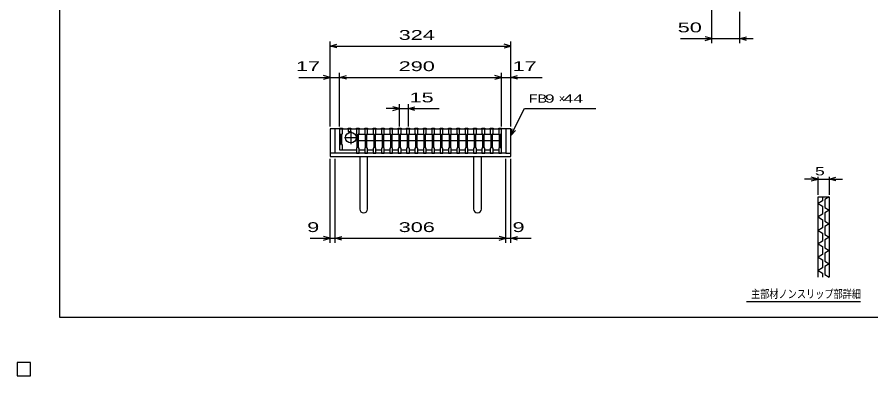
# Model space of a CAD drawing. Units: millimetres, scale not verified. Extents: x -1456 to 1389, y -1026 to 839.
# Drawn here: x -1456 to 74, y -1026 to -383 of the extents above; entities that cross this region are included whole.
import ezdxf
from ezdxf.enums import TextEntityAlignment as Align

# ---------------------------------------------------------------- set-up
doc = ezdxf.new("R2010")
doc.units = ezdxf.units.MM
doc.header["$LTSCALE"] = 8
for name, color, linetype, lineweight in [('0_2', 150, 'Continuous', 25), ('16', 3, 'Continuous', 25), ('19', 6, 'Continuous', 25), ('22', 4, 'Continuous', 25), ('32', 4, 'Continuous', 25)]:
    doc.layers.add(name, color=color, linetype=linetype, lineweight=lineweight)
doc.styles.add('ベクトル', font='')
doc.styles.get('ベクトル').set_extended_font_data('ベクトル')

msp = doc.modelspace()

# ---------------------------------------------------------------- linework, layer by layer
at = {"layer": '0_2'}
for p, q in [((-1379.2, -921.2), (-1379.2, 838.8)), ((1388.8, -921.2), (-1379.2, -921.2))]:
    msp.add_line(p, q, dxfattribs=at)
at = {"layer": '16'}
for p, q in [((-878, -583), (-878, -582.3)), ((-878, -582.3), (-873, -582.3)), ((-878, -583), (-878, -591.5)), ((-873, -583), (-878, -583)), ((-878, -583), (-878, -621)), ((-878, -583), (-588, -583)), ((-878, -591.5), (-877, -593.5)), ((-877, -593.5), (-877, -610.5)), ((-874, -583), (-849, -583)), ((-874, -593.5), (-873, -591.5)), ((-874, -610.5), (-874, -593.5)), ((-873, -582.3), (-873, -583)), ((-873, -591.5), (-873, -583)), ((-863, -583), (-863, -582.3)), ((-863, -582.3), (-858, -582.3)), ((-863, -583), (-863, -588)), ((-858, -583), (-863, -583)), ((-863, -588), (-858, -588)), ((-858, -582.3), (-858, -583)), ((-858, -588), (-858, -583)), ((-858, -587.5), (-858, -610.5)), ((-848, -583), (-848, -582.3)), ((-848, -582.3), (-843, -582.3)), ((-848, -583), (-848, -591.5)), ((-843, -583), (-848, -583)), ((-848, -591.5), (-847, -593.5)), ((-847, -593.5), (-847, -616.5)), ((-844, -593.5), (-843, -591.5)), ((-844, -593.5), (-843, -592.5)), ((-844, -616.5), (-844, -593.5)), ((-843, -582.3), (-843, -583)), ((-843, -591.5), (-843, -583)), ((-843, -592.5), (-833, -592.5)), ((-833, -583), (-833, -582.3)), ((-833, -582.3), (-828, -582.3)), ((-833, -583), (-833, -591.5)), ((-828, -583), (-833, -583)), ((-833, -591.5), (-832, -593.5)), ((-833, -592.5), (-832, -593.5)), ((-832, -593.5), (-832, -616.5)), ((-829, -593.5), (-828, -591.5)), ((-829, -593.5), (-828, -592.5)), ((-829, -616.5), (-829, -593.5)), ((-828, -582.3), (-828, -583)), ((-828, -591.5), (-828, -583)), ((-828, -592.5), (-818, -592.5)), ((-818, -583), (-818, -582.3)), ((-818, -582.3), (-813, -582.3)), ((-818, -583), (-818, -591.5)), ((-813, -583), (-818, -583)), ((-818, -591.5), (-817, -593.5)), ((-818, -592.5), (-817, -593.5)), ((-817, -593.5), (-817, -616.5)), ((-814, -593.5), (-813, -591.5)), ((-814, -593.5), (-813, -592.5)), ((-814, -616.5), (-814, -593.5)), ((-813, -582.3), (-813, -583)), ((-813, -591.5), (-813, -583)), ((-813, -592.5), (-803, -592.5)), ((-803, -583), (-803, -582.3)), ((-803, -582.3), (-798, -582.3)), ((-803, -583), (-803, -591.5)), ((-798, -583), (-803, -583)), ((-803, -591.5), (-802, -593.5)), ((-803, -592.5), (-802, -593.5)), ((-802, -593.5), (-802, -616.5)), ((-799, -593.5), (-798, -591.5)), ((-799, -593.5), (-798, -592.5)), ((-799, -616.5), (-799, -593.5)), ((-798, -582.3), (-798, -583)), ((-798, -591.5), (-798, -583)), ((-798, -592.5), (-788, -592.5)), ((-788, -583), (-788, -582.3)), ((-788, -582.3), (-783, -582.3)), ((-788, -583), (-788, -591.5)), ((-783, -583), (-788, -583)), ((-788, -591.5), (-787, -593.5)), ((-788, -592.5), (-787, -593.5)), ((-787, -593.5), (-787, -616.5)), ((-784, -593.5), (-783, -591.5)), ((-784, -593.5), (-783, -592.5)), ((-784, -616.5), (-784, -593.5)), ((-783, -582.3), (-783, -583)), ((-783, -591.5), (-783, -583)), ((-783, -592.5), (-773, -592.5)), ((-773, -583), (-773, -582.3)), ((-773, -582.3), (-768, -582.3)), ((-773, -583), (-773, -591.5)), ((-768, -583), (-773, -583)), ((-773, -591.5), (-772, -593.5)), ((-773, -592.5), (-772, -593.5)), ((-772, -593.5), (-772, -616.5)), ((-769, -593.5), (-768, -591.5)), ((-769, -593.5), (-768, -592.5)), ((-769, -616.5), (-769, -593.5)), ((-768, -582.3), (-768, -583)), ((-768, -591.5), (-768, -583)), ((-768, -592.5), (-758, -592.5)), ((-758, -583), (-758, -582.3)), ((-758, -582.3), (-753, -582.3)), ((-758, -583), (-758, -591.5)), ((-753, -583), (-758, -583)), ((-758, -591.5), (-757, -593.5)), ((-758, -592.5), (-757, -593.5)), ((-757, -593.5), (-757, -616.5)), ((-754, -593.5), (-753, -591.5)), ((-754, -593.5), (-753, -592.5)), ((-754, -616.5), (-754, -593.5)), ((-753, -582.3), (-753, -583)), ((-753, -591.5), (-753, -583)), ((-753, -592.5), (-743, -592.5)), ((-743, -583), (-743, -582.3)), ((-743, -582.3), (-738, -582.3)), ((-743, -583), (-743, -591.5)), ((-738, -583), (-743, -583)), ((-743, -591.5), (-742, -593.5)), ((-743, -592.5), (-742, -593.5)), ((-742, -593.5), (-742, -616.5)), ((-739, -593.5), (-738, -591.5)), ((-739, -593.5), (-738, -592.5)), ((-739, -616.5), (-739, -593.5)), ((-738, -582.3), (-738, -583)), ((-738, -591.5), (-738, -583)), ((-738, -592.5), (-728, -592.5)), ((-728, -583), (-728, -582.3)), ((-728, -582.3), (-723, -582.3)), ((-728, -583), (-728, -591.5)), ((-723, -583), (-728, -583)), ((-728, -591.5), (-727, -593.5)), ((-728, -592.5), (-727, -593.5)), ((-727, -593.5), (-727, -616.5)), ((-724, -593.5), (-723, -591.5)), ((-724, -593.5), (-723, -592.5)), ((-724, -616.5), (-724, -593.5)), ((-723, -582.3), (-723, -583)), ((-723, -591.5), (-723, -583)), ((-723, -592.5), (-713, -592.5)), ((-713, -583), (-713, -582.3)), ((-713, -582.3), (-708, -582.3)), ((-713, -583), (-713, -591.5)), ((-708, -583), (-713, -583)), ((-713, -591.5), (-712, -593.5)), ((-713, -592.5), (-712, -593.5)), ((-712, -593.5), (-712, -616.5)), ((-709, -593.5), (-708, -591.5)), ((-709, -593.5), (-708, -592.5)), ((-709, -616.5), (-709, -593.5)), ((-708, -582.3), (-708, -583)), ((-708, -591.5), (-708, -583)), ((-708, -592.5), (-698, -592.5)), ((-698, -583), (-698, -582.3)), ((-698, -582.3), (-693, -582.3)), ((-698, -583), (-698, -591.5)), ((-693, -583), (-698, -583)), ((-698, -591.5), (-697, -593.5)), ((-698, -592.5), (-697, -593.5)), ((-697, -593.5), (-697, -616.5)), ((-694, -593.5), (-693, -591.5)), ((-694, -593.5), (-693, -592.5)), ((-694, -616.5), (-694, -593.5)), ((-693, -582.3), (-693, -583)), ((-693, -591.5), (-693, -583)), ((-693, -592.5), (-683, -592.5)), ((-683, -583), (-683, -582.3)), ((-683, -582.3), (-678, -582.3)), ((-683, -583), (-683, -591.5)), ((-678, -583), (-683, -583)), ((-683, -591.5), (-682, -593.5)), ((-683, -592.5), (-682, -593.5)), ((-682, -593.5), (-682, -616.5)), ((-679, -593.5), (-678, -591.5)), ((-679, -593.5), (-678, -592.5)), ((-679, -616.5), (-679, -593.5)), ((-678, -582.3), (-678, -583)), ((-678, -591.5), (-678, -583)), ((-678, -592.5), (-668, -592.5)), ((-668, -583), (-668, -582.3)), ((-668, -582.3), (-663, -582.3)), ((-668, -583), (-668, -591.5)), ((-663, -583), (-668, -583)), ((-668, -591.5), (-667, -593.5)), ((-668, -592.5), (-667, -593.5)), ((-667, -593.5), (-667, -616.5)), ((-664, -593.5), (-663, -591.5)), ((-664, -593.5), (-663, -592.5)), ((-664, -616.5), (-664, -593.5)), ((-663, -582.3), (-663, -583)), ((-663, -591.5), (-663, -583)), ((-663, -592.5), (-653, -592.5)), ((-653, -583), (-653, -582.3)), ((-653, -582.3), (-648, -582.3)), ((-653, -583), (-653, -591.5)), ((-648, -583), (-653, -583)), ((-653, -591.5), (-652, -593.5)), ((-653, -592.5), (-652, -593.5)), ((-652, -593.5), (-652, -616.5)), ((-649, -593.5), (-648, -591.5)), ((-649, -593.5), (-648, -592.5)), ((-649, -616.5), (-649, -593.5)), ((-648, -582.3), (-648, -583)), ((-648, -591.5), (-648, -583)), ((-648, -592.5), (-638, -592.5)), ((-638, -583), (-638, -582.3)), ((-638, -582.3), (-633, -582.3)), ((-638, -583), (-638, -591.5)), ((-633, -583), (-638, -583)), ((-638, -591.5), (-637, -593.5)), ((-638, -592.5), (-637, -593.5)), ((-637, -593.5), (-637, -616.5)), ((-634, -593.5), (-633, -591.5)), ((-634, -593.5), (-633, -592.5)), ((-634, -616.5), (-634, -593.5)), ((-633, -582.3), (-633, -583)), ((-633, -591.5), (-633, -583)), ((-633, -592.5), (-623, -592.5)), ((-623, -583), (-623, -582.3)), ((-623, -582.3), (-618, -582.3)), ((-623, -583), (-623, -591.5)), ((-618, -583), (-623, -583)), ((-623, -591.5), (-622, -593.5)), ((-623, -592.5), (-622, -593.5)), ((-622, -593.5), (-622, -616.5)), ((-619, -593.5), (-618, -591.5)), ((-619, -593.5), (-618, -592.5)), ((-619, -616.5), (-619, -593.5)), ((-618, -582.3), (-618, -583)), ((-618, -591.5), (-618, -583)), ((-618, -592.5), (-608, -592.5)), ((-608, -583), (-608, -582.3)), ((-608, -582.3), (-603, -582.3)), ((-608, -583), (-608, -591.5)), ((-603, -583), (-608, -583)), ((-608, -591.5), (-607, -593.5)), ((-608, -592.5), (-607, -593.5)), ((-607, -593.5), (-607, -616.5)), ((-604, -593.5), (-603, -591.5)), ((-604, -593.5), (-603, -592.5)), ((-604, -616.5), (-604, -593.5)), ((-603, -582.3), (-603, -583)), ((-603, -591.5), (-603, -583)), ((-603, -592.5), (-593, -592.5)), ((-593, -583), (-593, -582.3)), ((-593, -582.3), (-588, -582.3)), ((-593, -583), (-593, -591.5)), ((-588, -583), (-593, -583)), ((-593, -591.5), (-592, -593.5)), ((-593, -592.5), (-592, -593.5)), ((-592, -593.5), (-592, -616.5)), ((-589, -593.5), (-588, -591.5)), ((-589, -616.5), (-589, -593.5)), ((-588, -582.3), (-588, -583)), ((-588, -591.5), (-588, -583)), ((-588, -621), (-588, -583)), ((-877, -610.5), (-878, -612.5)), ((-873, -612.5), (-874, -610.5)), ((-869.5, -599), (-846.5, -599)), ((-843, -604.5), (-844, -603.5)), ((-833, -604.5), (-843, -604.5)), ((-832, -603.5), (-833, -604.5)), ((-828, -604.5), (-829, -603.5)), ((-818, -604.5), (-828, -604.5)), ((-817, -603.5), (-818, -604.5)), ((-813, -604.5), (-814, -603.5)), ((-803, -604.5), (-813, -604.5)), ((-802, -603.5), (-803, -604.5)), ((-798, -604.5), (-799, -603.5)), ((-788, -604.5), (-798, -604.5)), ((-787, -603.5), (-788, -604.5)), ((-783, -604.5), (-784, -603.5)), ((-773, -604.5), (-783, -604.5)), ((-772, -603.5), (-773, -604.5)), ((-768, -604.5), (-769, -603.5)), ((-758, -604.5), (-768, -604.5)), ((-757, -603.5), (-758, -604.5)), ((-753, -604.5), (-754, -603.5)), ((-743, -604.5), (-753, -604.5)), ((-742, -603.5), (-743, -604.5)), ((-738, -604.5), (-739, -603.5)), ((-728, -604.5), (-738, -604.5)), ((-727, -603.5), (-728, -604.5)), ((-723, -604.5), (-724, -603.5)), ((-713, -604.5), (-723, -604.5)), ((-712, -603.5), (-713, -604.5)), ((-708, -604.5), (-709, -603.5)), ((-698, -604.5), (-708, -604.5)), ((-697, -603.5), (-698, -604.5)), ((-693, -604.5), (-694, -603.5)), ((-683, -604.5), (-693, -604.5)), ((-682, -603.5), (-683, -604.5)), ((-678, -604.5), (-679, -603.5)), ((-668, -604.5), (-678, -604.5)), ((-667, -603.5), (-668, -604.5)), ((-663, -604.5), (-664, -603.5)), ((-653, -604.5), (-663, -604.5)), ((-652, -603.5), (-653, -604.5)), ((-648, -604.5), (-649, -603.5)), ((-638, -604.5), (-648, -604.5)), ((-637, -603.5), (-638, -604.5)), ((-633, -604.5), (-634, -603.5)), ((-623, -604.5), (-633, -604.5)), ((-622, -603.5), (-623, -604.5)), ((-618, -604.5), (-619, -603.5)), ((-608, -604.5), (-618, -604.5)), ((-607, -603.5), (-608, -604.5)), ((-603, -604.5), (-604, -603.5)), ((-593, -604.5), (-603, -604.5)), ((-592, -603.5), (-593, -604.5)), ((-878, -612.5), (-878, -621)), ((-878, -621), (-873, -621)), ((-873, -621), (-873, -612.5)), ((-873, -621), (-848, -621)), ((-847, -616.5), (-848, -618.5)), ((-848, -618.5), (-848, -627)), ((-848, -627), (-843, -627)), ((-843, -618.5), (-844, -616.5)), ((-843, -627), (-843, -618.5)), ((-843, -621), (-833, -621)), ((-832, -616.5), (-833, -618.5)), ((-833, -618.5), (-833, -627)), ((-833, -627), (-828, -627)), ((-828, -618.5), (-829, -616.5)), ((-828, -627), (-828, -618.5)), ((-828, -621), (-818, -621)), ((-817, -616.5), (-818, -618.5)), ((-818, -618.5), (-818, -627)), ((-818, -627), (-813, -627)), ((-813, -618.5), (-814, -616.5)), ((-813, -627), (-813, -618.5)), ((-813, -621), (-803, -621)), ((-802, -616.5), (-803, -618.5)), ((-803, -618.5), (-803, -627)), ((-803, -627), (-798, -627)), ((-798, -618.5), (-799, -616.5)), ((-798, -627), (-798, -618.5)), ((-798, -621), (-788, -621)), ((-787, -616.5), (-788, -618.5)), ((-788, -618.5), (-788, -627)), ((-788, -627), (-783, -627)), ((-783, -618.5), (-784, -616.5)), ((-783, -627), (-783, -618.5)), ((-783, -621), (-773, -621)), ((-772, -616.5), (-773, -618.5)), ((-773, -618.5), (-773, -627)), ((-773, -627), (-768, -627)), ((-768, -618.5), (-769, -616.5)), ((-768, -627), (-768, -618.5)), ((-768, -621), (-758, -621)), ((-757, -616.5), (-758, -618.5)), ((-758, -618.5), (-758, -627)), ((-758, -627), (-753, -627)), ((-753, -618.5), (-754, -616.5)), ((-753, -627), (-753, -618.5)), ((-753, -621), (-743, -621)), ((-742, -616.5), (-743, -618.5)), ((-743, -618.5), (-743, -627)), ((-743, -627), (-738, -627)), ((-738, -618.5), (-739, -616.5)), ((-738, -627), (-738, -618.5)), ((-738, -621), (-728, -621)), ((-727, -616.5), (-728, -618.5)), ((-728, -618.5), (-728, -627)), ((-728, -627), (-723, -627)), ((-723, -618.5), (-724, -616.5)), ((-723, -627), (-723, -618.5)), ((-723, -621), (-713, -621)), ((-712, -616.5), (-713, -618.5)), ((-713, -618.5), (-713, -627)), ((-713, -627), (-708, -627)), ((-708, -618.5), (-709, -616.5)), ((-708, -627), (-708, -618.5)), ((-708, -621), (-698, -621)), ((-697, -616.5), (-698, -618.5)), ((-698, -618.5), (-698, -627)), ((-698, -627), (-693, -627)), ((-693, -618.5), (-694, -616.5)), ((-693, -627), (-693, -618.5)), ((-693, -621), (-683, -621)), ((-682, -616.5), (-683, -618.5)), ((-683, -618.5), (-683, -627)), ((-683, -627), (-678, -627)), ((-678, -618.5), (-679, -616.5)), ((-678, -627), (-678, -618.5)), ((-678, -621), (-668, -621)), ((-667, -616.5), (-668, -618.5)), ((-668, -618.5), (-668, -627)), ((-668, -627), (-663, -627)), ((-663, -618.5), (-664, -616.5)), ((-663, -627), (-663, -618.5)), ((-663, -621), (-653, -621)), ((-652, -616.5), (-653, -618.5)), ((-653, -618.5), (-653, -627)), ((-653, -627), (-648, -627)), ((-648, -618.5), (-649, -616.5)), ((-648, -627), (-648, -618.5)), ((-648, -621), (-638, -621)), ((-637, -616.5), (-638, -618.5)), ((-638, -618.5), (-638, -627)), ((-638, -627), (-633, -627)), ((-633, -618.5), (-634, -616.5)), ((-633, -627), (-633, -618.5)), ((-633, -621), (-623, -621)), ((-622, -616.5), (-623, -618.5)), ((-623, -618.5), (-623, -627)), ((-623, -627), (-618, -627)), ((-618, -618.5), (-619, -616.5)), ((-618, -627), (-618, -618.5)), ((-618, -621), (-608, -621)), ((-607, -616.5), (-608, -618.5)), ((-608, -618.5), (-608, -627)), ((-608, -627), (-603, -627)), ((-603, -618.5), (-604, -616.5)), ((-603, -627), (-603, -618.5)), ((-603, -621), (-593, -621)), ((-592, -616.5), (-593, -618.5)), ((-593, -618.5), (-593, -627)), ((-593, -627), (-588, -627)), ((-588, -618.5), (-589, -616.5)), ((-588, -627), (-588, -618.5)), ((-1432, -1002), (-1456, -1002)), ((-1456, -1002), (-1456, -1026)), ((-1432, -1002), (-1456, -1002)), ((-1456, -1002), (-1456, -1026)), ((-1432, -1002), (-1456, -1002)), ((-1456, -1002), (-1456, -1026)), ((-1432, -1002), (-1456, -1002)), ((-1456, -1002), (-1456, -1026)), ((-1432, -1002), (-1456, -1002)), ((-1456, -1002), (-1456, -1026)), ((-1432, -1026), (-1432, -1002)), ((-1432, -1026), (-1432, -1002)), ((-1432, -1026), (-1432, -1002)), ((-1432, -1026), (-1432, -1002)), ((-1432, -1026), (-1432, -1002)), ((-1456, -1026), (-1432, -1026)), ((-1456, -1026), (-1432, -1026)), ((-1456, -1026), (-1432, -1026)), ((-1456, -1026), (-1432, -1026)), ((-1456, -1026), (-1432, -1026))]:
    msp.add_line(p, q, dxfattribs=at)
msp.add_circle((-858, -599), 9.5, dxfattribs=at)
at = {"layer": '19'}
for p, q in [((-878, -583), (-895, -583)), ((-895, -583), (-895, -633)), ((-886, -627), (-886, -583)), ((-571, -583), (-588, -583)), ((-580, -583), (-580, -627)), ((-571, -633), (-571, -583)), ((-886, -627), (-895, -627)), ((-580, -627), (-886, -627)), ((-580, -627), (-571, -627)), ((-895, -633), (-571, -633)), ((-842, -633), (-842, -727)), ((-828, -727), (-828, -633)), ((-638, -633), (-638, -727)), ((-624, -727), (-624, -633))]:
    msp.add_line(p, q, dxfattribs=at)
for centre in [(-835, -727), (-631, -727)]:
    msp.add_arc(centre, 7, 180, 0, dxfattribs=at)
at = {"layer": '22'}
for p, q in [((-211, -429.5), (-211, -245.5)), ((-161, -429.5), (-161, -373.5)), ((-895, -579), (-895, -427)), ((-571, -579), (-571, -427)), ((-267, -421.5), (-211, -421.5)), ((-211, -421.5), (-223, -418.3)), ((-223, -424.7), (-211, -421.5)), ((-211, -421.5), (-161, -421.5)), ((-161, -421.5), (-149, -418.3)), ((-149, -424.7), (-161, -421.5)), ((-161, -421.5), (-137, -421.5)), ((-895, -435), (-883, -431.8)), ((-883, -438.2), (-895, -435)), ((-895, -435), (-571, -435)), ((-571, -435), (-583, -431.8)), ((-583, -438.2), (-571, -435)), ((-895, -491), (-907, -487.8)), ((-895, -579), (-895, -483)), ((-878, -579), (-878, -483)), ((-878, -491), (-866, -487.8)), ((-588, -491), (-600, -487.8)), ((-588, -579), (-588, -483)), ((-571, -579), (-571, -483)), ((-571, -491), (-559, -487.8)), ((-951, -491), (-895, -491)), ((-907, -494.2), (-895, -491)), ((-895, -491), (-878, -491)), ((-866, -494.2), (-878, -491)), ((-878, -491), (-588, -491)), ((-600, -494.2), (-588, -491)), ((-588, -491), (-571, -491)), ((-559, -494.2), (-571, -491)), ((-571, -491), (-515, -491)), ((-770.5, -547), (-794.5, -547)), ((-770.5, -547), (-782.5, -543.8)), ((-782.5, -550.2), (-770.5, -547)), ((-770.5, -579), (-770.5, -539)), ((-770.5, -547), (-755.5, -547)), ((-755.5, -539), (-755.5, -579)), ((-755.5, -547), (-743.5, -543.8)), ((-743.5, -550.2), (-755.5, -547)), ((-755.5, -547), (-699.5, -547)), ((-571, -595), (-547, -547)), ((-547, -547), (-419, -547)), ((-571, -595), (-568.6, -583.3)), ((-571, -595), (-563, -586.2)), ((-895, -787.4), (-895, -637)), ((-886, -787.4), (-886, -637)), ((-580, -787.4), (-580, -637)), ((-571, -787.4), (-571, -637)), ((-931, -779.4), (-895, -779.4)), ((-895, -779.4), (-907, -776.2)), ((-907, -782.6), (-895, -779.4)), ((-895, -779.4), (-886, -779.4)), ((-886, -779.4), (-874, -776.2)), ((-874, -782.6), (-886, -779.4)), ((-886, -779.4), (-580, -779.4)), ((-580, -779.4), (-592, -776.2)), ((-592, -782.6), (-580, -779.4)), ((-580, -779.4), (-571, -779.4)), ((-571, -779.4), (-559, -776.2)), ((-559, -782.6), (-571, -779.4)), ((-571, -779.4), (-535, -779.4))]:
    msp.add_line(p, q, dxfattribs=at)
at = {"layer": '22', "color": 2}
for p, q in [((-1432, -1002), (-1456, -1002)), ((-1456, -1002), (-1456, -1026)), ((-1432, -1002), (-1456, -1002)), ((-1456, -1002), (-1456, -1026)), ((-1432, -1002), (-1456, -1002)), ((-1456, -1002), (-1456, -1026)), ((-1432, -1026), (-1432, -1002)), ((-1432, -1026), (-1432, -1002)), ((-1432, -1026), (-1432, -1002)), ((-1456, -1026), (-1432, -1026)), ((-1456, -1026), (-1432, -1026)), ((-1456, -1026), (-1432, -1026))]:
    msp.add_line(p, q, dxfattribs=at)
at = {"layer": '32'}
for p, q in [((-20.8, -673.2), (-44.8, -673.2)), ((-20.8, -673.2), (-32.8, -670)), ((-32.8, -676.4), (-20.8, -673.2)), ((-20.8, -701.2), (-20.8, -669.2)), ((-20.8, -673.2), (-0.8, -673.2)), ((-0.8, -669.2), (-0.8, -701.2)), ((-0.8, -673.2), (11.2, -670)), ((11.2, -676.4), (-0.8, -673.2)), ((-0.8, -673.2), (23.2, -673.2)), ((-20.8, -705.2), (-0.8, -705.2)), ((-20.8, -849.2), (-20.8, -705.2)), ((-12.8, -712.4), (-20.8, -717.2)), ((-20.8, -717.2), (-12.8, -722)), ((-12.8, -705.2), (-12.8, -712.4)), ((-0.8, -705.2), (-8.8, -710)), ((-8.8, -710), (-8.8, -724.4)), ((-0.8, -705.2), (-0.8, -849.2)), ((-12.8, -722), (-12.8, -736.4)), ((-8.8, -724.4), (-0.8, -729.2)), ((-0.8, -729.2), (-8.8, -734)), ((-8.8, -734), (-8.8, -748.4)), ((-12.8, -736.4), (-20.8, -741.2)), ((-20.8, -741.2), (-12.8, -746)), ((-12.8, -746), (-12.8, -760.4)), ((-8.8, -748.4), (-0.8, -753.2)), ((-12.8, -760.4), (-20.8, -765.2)), ((-0.8, -753.2), (-8.8, -758)), ((-8.8, -758), (-8.8, -772.4)), ((-20.8, -765.2), (-12.8, -770)), ((-12.8, -770), (-12.8, -784.4)), ((-8.8, -772.4), (-0.8, -777.2)), ((-0.8, -777.2), (-8.8, -782)), ((-12.8, -784.4), (-20.8, -789.2)), ((-20.8, -789.2), (-12.8, -794)), ((-12.8, -794), (-12.8, -808.4)), ((-8.8, -782), (-8.8, -796.4)), ((-12.8, -808.4), (-20.8, -813.2)), ((-8.8, -796.4), (-0.8, -801.2)), ((-0.8, -801.2), (-8.8, -806)), ((-8.8, -806), (-8.8, -820.4)), ((-20.8, -813.2), (-12.8, -818)), ((-12.8, -818), (-12.8, -832.4)), ((-8.8, -820.4), (-0.8, -825.2)), ((-0.8, -825.2), (-8.8, -830)), ((-12.8, -832.4), (-20.8, -837.2)), ((-20.8, -837.2), (-12.8, -842)), ((-8.8, -830), (-8.8, -844.4)), ((-12.8, -842), (-12.8, -849.2)), ((-8.8, -844.4), (-0.8, -849.2)), ((55.2, -893.2), (-148.8, -893.2))]:
    msp.add_line(p, q, dxfattribs=at)

# ---------------------------------------------------------------- texts
at = {"layer": '22', "color": 2, "style": 'ベクトル'}
for s, height, width, p in [(' 50 ', 17.6, 1.65, (-283, -401.5)), (' 324 ', 17.6, 1.65, (-783, -415)), (' 17 ', 17.6, 1.65, (-967, -471)), (' 290 ', 17.6, 1.65, (-783, -471)), (' 17 ', 17.6, 1.65, (-579, -471)), (' 15 ', 17.6, 1.65, (-763.5, -527)), ('FB', 14.66, 1.3, (-539, -529)), (' 9 ', 14.66, 1.6, (-519, -529)), (' 44 ', 14.66, 1.6, (-485.4, -529)), (' 9 ', 17.6, 1.65, (-947, -759.4)), (' 306 ', 17.6, 1.65, (-783, -759.4)), (' 9 ', 17.6, 1.65, (-579, -759.4))]:
    msp.add_text(s, height=height, dxfattribs=dict(at, width=width)).set_placement(p, align=Align.MIDDLE_LEFT)
msp.add_text('×', height=14.7, dxfattribs=at).set_placement((-485.4, -529), align=Align.MIDDLE_LEFT)
at = {"layer": '32', "color": 2, "style": 'ベクトル'}
for s, width, p in [(' 5 ', 1.6, (-34.8, -659.2)), ('主部材ノンスリップ部詳細', 0.8, (-140.8, -879.2))]:
    msp.add_text(s, height=14.66, dxfattribs=dict(at, width=width)).set_placement(p, align=Align.MIDDLE_LEFT)

doc.saveas('drawing.dxf')
